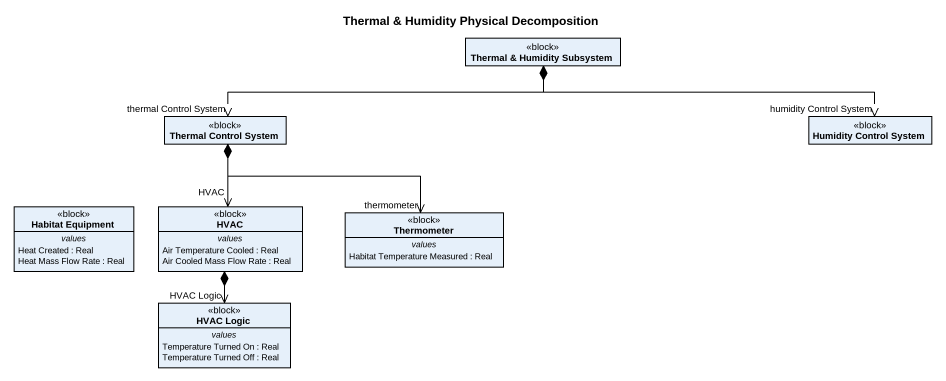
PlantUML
@startuml
title Thermal & Humidity Physical Decomposition
hide circle
hide empty members
class "Thermal & Humidity Subsystem" as Thermal_Humidity_Subsystem <<block>>
class "Thermal Control System" as Thermal_Control_System <<block>>
class "Humidity Control System" as Humidity_Control_System <<block>>
class "Habitat Equipment" as Habitat_Equipment <<block>> {
  -- values --
  Heat Created : Real
  Heat Mass Flow Rate : Real
}
class HVAC <<block>> {
  -- values --
  Air Temperature Cooled : Real
  Air Cooled Mass Flow Rate : Real
}
class Thermometer <<block>> {
  -- values --
  Habitat Temperature Measured : Real
}
class "HVAC Logic" as HVAC_Logic <<block>> {
  -- values --
  Temperature Turned On : Real
  Temperature Turned Off : Real
}
Thermal_Humidity_Subsystem *-left-> "thermal Control System" Thermal_Control_System
Thermal_Humidity_Subsystem *-right-> "humidity Control System" Humidity_Control_System
Thermal_Control_System *--> "HVAC" HVAC
Thermal_Control_System *-right-> "thermometer" Thermometer
HVAC *--> "HVAC Logic" HVAC_Logic
@enduml
